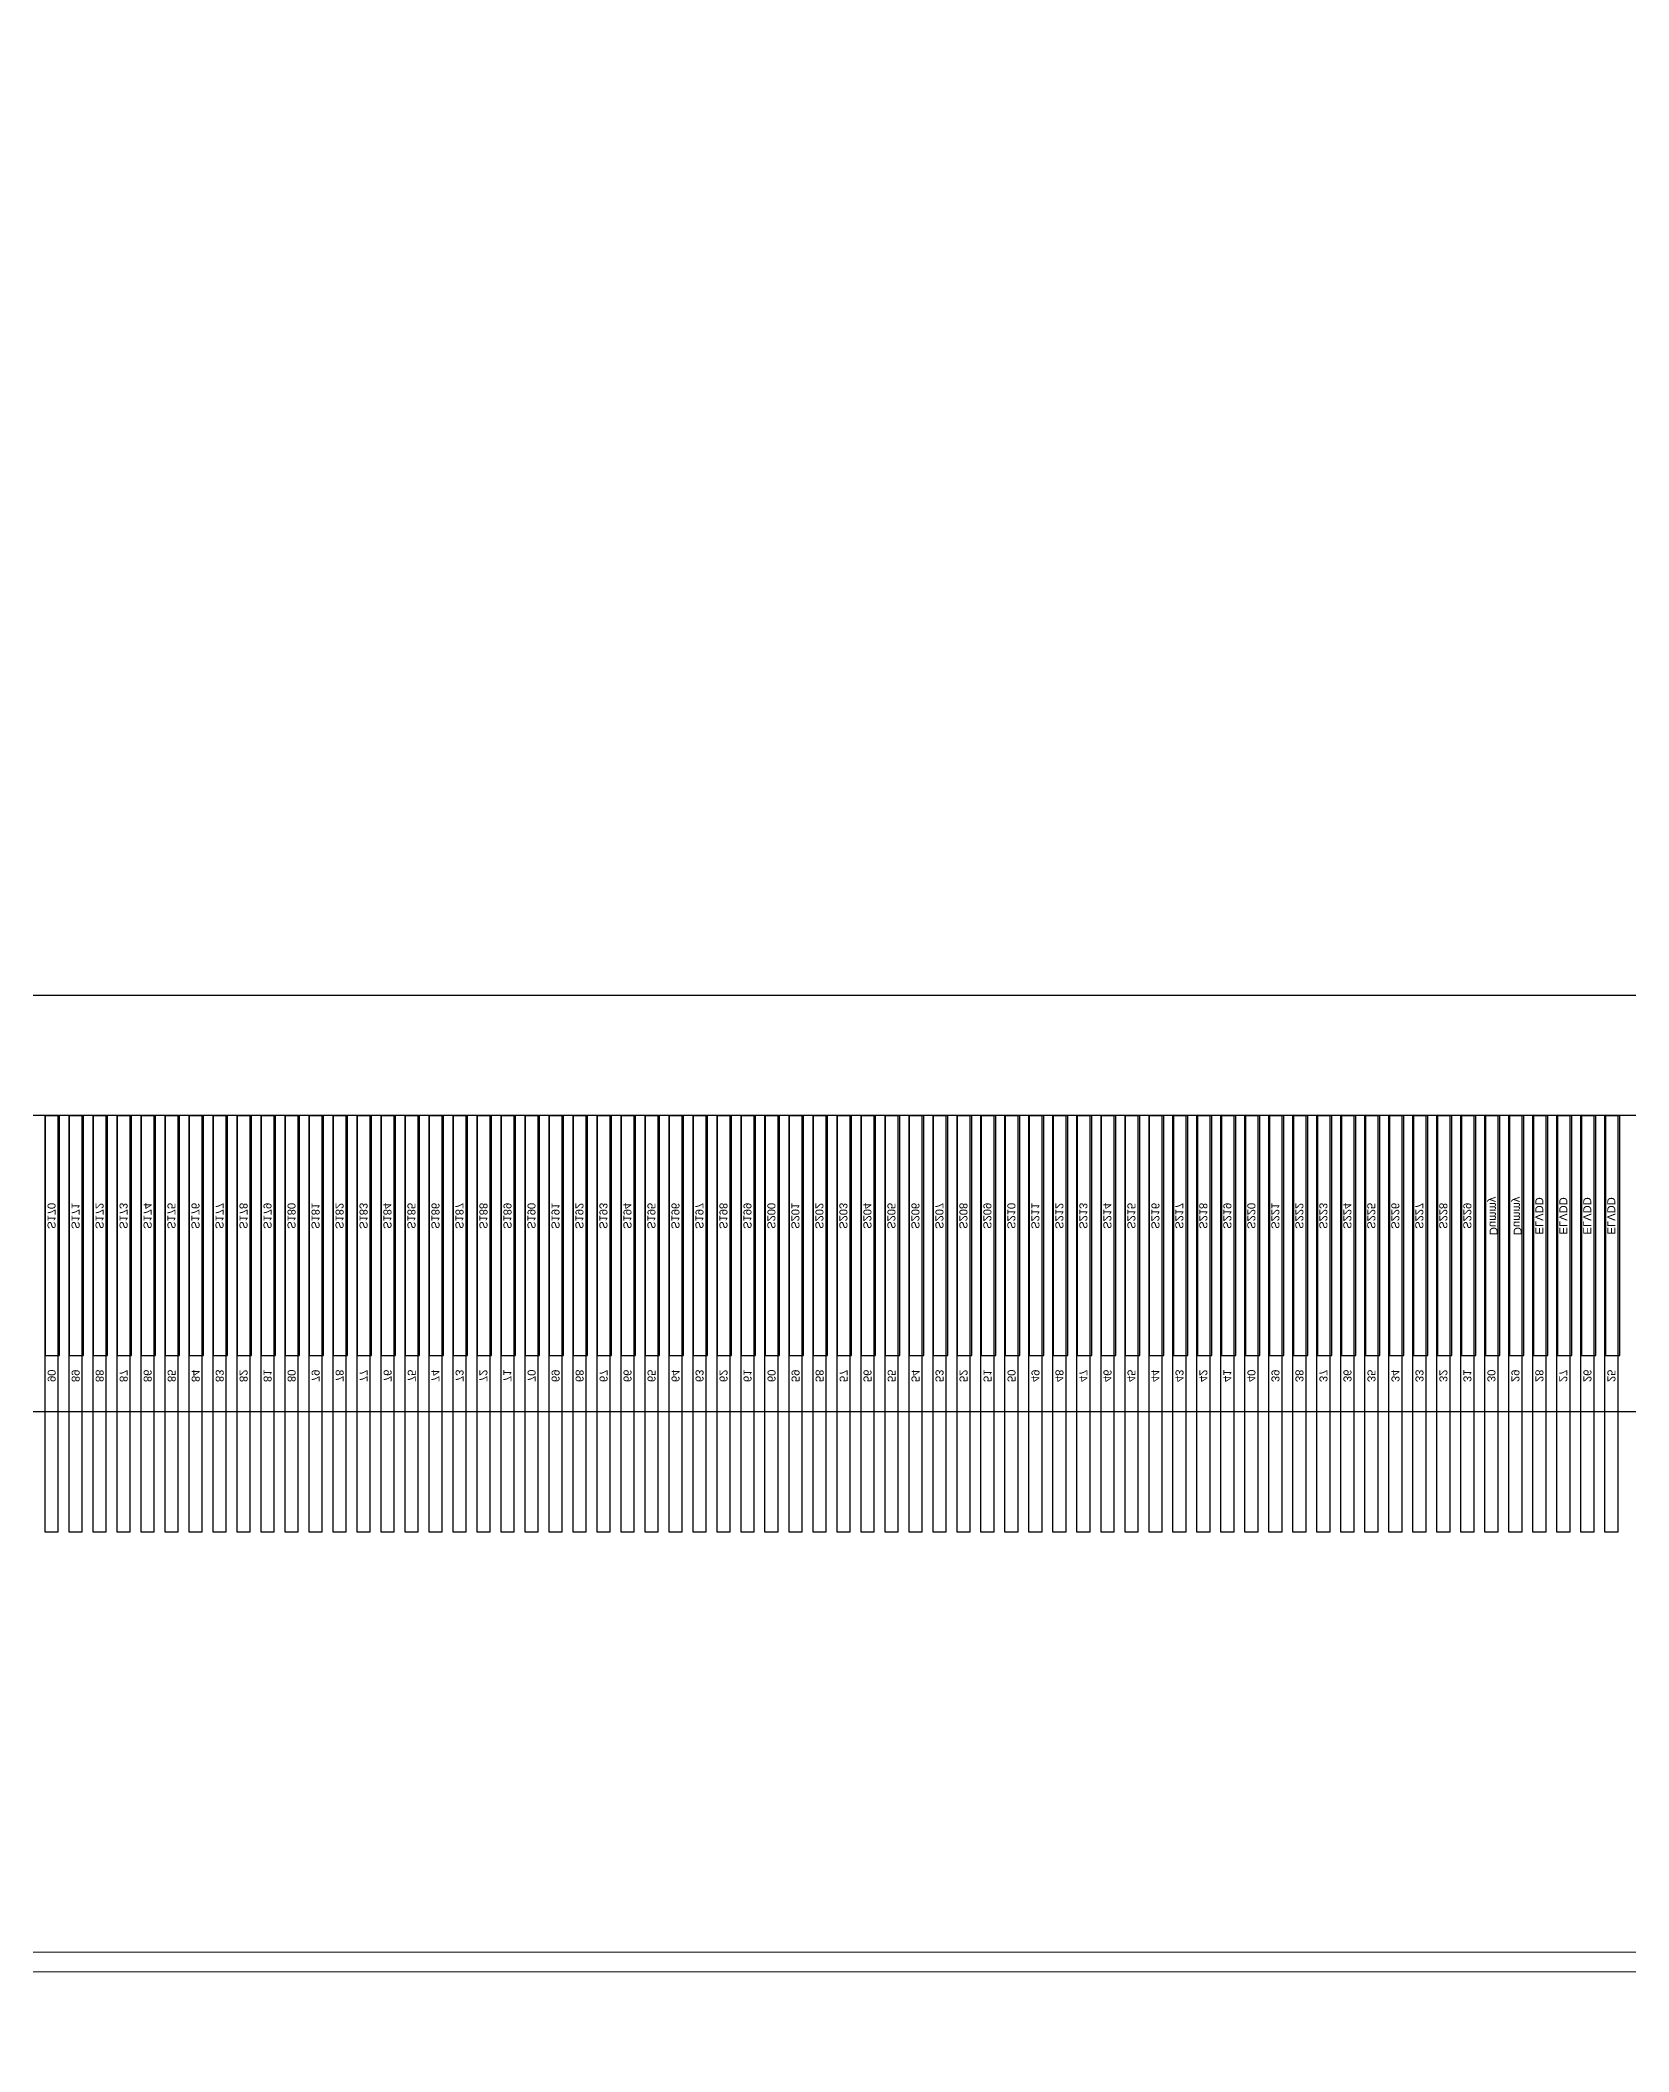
# Model space of a CAD drawing. Header units: inches. Extents: x 1765 to 5217, y -1519 to 441.
# Drawn here: x 4883.153 to 4885.138, y -1298.96 to -1296.445 of the extents above; entities that cross this region are included whole.
import ezdxf
from ezdxf.enums import TextEntityAlignment as Align

# ---------------------------------------------------------------- set-up
doc = ezdxf.new("R2010")
doc.units = ezdxf.units.IN
doc.header["$MEASUREMENT"] = 0
doc.layers.add('DIM', color=3, linetype='Continuous', lineweight=15)
doc.layers.add('LENS', color=6, linetype='Continuous')
doc.styles.add('MBC_Arial_Font', font='arial.ttf', dxfattribs={"width": 0.8})

# ---------------------------------------------------------------- blocks, each defined once
blk = doc.blocks.new('FSDDDDD')
at = {"layer": 'LENS', "color": 5, "lineweight": 0}
blk.add_lwpolyline([(3465.1852, -1743.3038, -0.414214), (3453.6852, -1754.8038), (3438.5952, -1754.8038, -0.414214), (3427.0952, -1743.3038), (3427.0952, -1720.7938, -0.414214), (3438.5952, -1709.2938), (3453.6852, -1709.2938, -0.414214), (3465.1852, -1720.7938)], format="xyb", close=True, dxfattribs=at)

msp = doc.modelspace()

# ---------------------------------------------------------------- linework, layer by layer
msp.add_line((4892.4162, -1297.6395), (4869.5994, -1297.6395))
msp.add_line((4892.4162, -1297.6395), (4869.5994, -1297.6395))
msp.add_lwpolyline([(4898.4013, -1263.4445), (4898.4013, -1289.1595, -0.414214), (4889.4013, -1298.1595), (4872.6143, -1298.1595, -0.414214), (4863.6143, -1289.1595), (4863.6143, -1263.4445, -0.414214), (4872.0343, -1255.0245), (4889.9813, -1255.0245, -0.414214)], format="xyb", close=True)
msp.add_lwpolyline([(4898.4013, -1263.4445), (4898.4013, -1289.1595, -0.414214), (4889.4013, -1298.1595), (4872.6143, -1298.1595, -0.414214), (4863.6143, -1289.1595), (4863.6143, -1263.4445, -0.414214), (4872.0343, -1255.0245), (4889.9813, -1255.0245, -0.414214)], format="xyb", close=True)
msp.add_lwpolyline([(4885.8099, -1298.9595), (4885.8099, -1298.7592, -0.254671), (4885.9472, -1298.5072), (4886.2553, -1298.3083, 0.254671), (4886.3468, -1298.1403), (4886.3468, -1297.9895, 0.414214), (4886.1468, -1297.7895), (4875.8688, -1297.7895, 0.414214), (4875.6688, -1297.9895), (4875.6688, -1298.1403, 0.254671), (4875.7603, -1298.3083), (4876.0683, -1298.5072, -0.254671), (4876.2056, -1298.7592), (4876.2056, -1298.9595)], format="xyb")
at = {"color": 2}
for points in [[(4883.1768, -1297.7895), (4883.1588, -1297.7895), (4883.1588, -1298.0895), (4883.1768, -1298.0895)], [(4883.1768, -1297.7895), (4883.1588, -1297.7895), (4883.1588, -1298.0895), (4883.1768, -1298.0895)], [(4883.2068, -1297.7895), (4883.1888, -1297.7895), (4883.1888, -1298.0895), (4883.2068, -1298.0895)], [(4883.2068, -1297.7895), (4883.1888, -1297.7895), (4883.1888, -1298.0895), (4883.2068, -1298.0895)], [(4883.2368, -1297.7895), (4883.2188, -1297.7895), (4883.2188, -1298.0895), (4883.2368, -1298.0895)], [(4883.2368, -1297.7895), (4883.2188, -1297.7895), (4883.2188, -1298.0895), (4883.2368, -1298.0895)], [(4883.2668, -1297.7895), (4883.2488, -1297.7895), (4883.2488, -1298.0895), (4883.2668, -1298.0895)], [(4883.2668, -1297.7895), (4883.2488, -1297.7895), (4883.2488, -1298.0895), (4883.2668, -1298.0895)], [(4883.2968, -1297.7895), (4883.2788, -1297.7895), (4883.2788, -1298.0895), (4883.2968, -1298.0895)], [(4883.2968, -1297.7895), (4883.2788, -1297.7895), (4883.2788, -1298.0895), (4883.2968, -1298.0895)], [(4883.3268, -1297.7895), (4883.3088, -1297.7895), (4883.3088, -1298.0895), (4883.3268, -1298.0895)], [(4883.3268, -1297.7895), (4883.3088, -1297.7895), (4883.3088, -1298.0895), (4883.3268, -1298.0895)], [(4883.3568, -1297.7895), (4883.3388, -1297.7895), (4883.3388, -1298.0895), (4883.3568, -1298.0895)], [(4883.3568, -1297.7895), (4883.3388, -1297.7895), (4883.3388, -1298.0895), (4883.3568, -1298.0895)], [(4883.3868, -1297.7895), (4883.3688, -1297.7895), (4883.3688, -1298.0895), (4883.3868, -1298.0895)], [(4883.3868, -1297.7895), (4883.3688, -1297.7895), (4883.3688, -1298.0895), (4883.3868, -1298.0895)], [(4883.4168, -1297.7895), (4883.3988, -1297.7895), (4883.3988, -1298.0895), (4883.4168, -1298.0895)], [(4883.4168, -1297.7895), (4883.3988, -1297.7895), (4883.3988, -1298.0895), (4883.4168, -1298.0895)], [(4883.4468, -1297.7895), (4883.4288, -1297.7895), (4883.4288, -1298.0895), (4883.4468, -1298.0895)], [(4883.4468, -1297.7895), (4883.4288, -1297.7895), (4883.4288, -1298.0895), (4883.4468, -1298.0895)], [(4883.4768, -1297.7895), (4883.4588, -1297.7895), (4883.4588, -1298.0895), (4883.4768, -1298.0895)], [(4883.4768, -1297.7895), (4883.4588, -1297.7895), (4883.4588, -1298.0895), (4883.4768, -1298.0895)], [(4883.5068, -1297.7895), (4883.4888, -1297.7895), (4883.4888, -1298.0895), (4883.5068, -1298.0895)], [(4883.5068, -1297.7895), (4883.4888, -1297.7895), (4883.4888, -1298.0895), (4883.5068, -1298.0895)], [(4883.5368, -1297.7895), (4883.5188, -1297.7895), (4883.5188, -1298.0895), (4883.5368, -1298.0895)], [(4883.5368, -1297.7895), (4883.5188, -1297.7895), (4883.5188, -1298.0895), (4883.5368, -1298.0895)], [(4883.5668, -1297.7895), (4883.5488, -1297.7895), (4883.5488, -1298.0895), (4883.5668, -1298.0895)], [(4883.5668, -1297.7895), (4883.5488, -1297.7895), (4883.5488, -1298.0895), (4883.5668, -1298.0895)], [(4883.5968, -1297.7895), (4883.5788, -1297.7895), (4883.5788, -1298.0895), (4883.5968, -1298.0895)], [(4883.5968, -1297.7895), (4883.5788, -1297.7895), (4883.5788, -1298.0895), (4883.5968, -1298.0895)], [(4883.6268, -1297.7895), (4883.6088, -1297.7895), (4883.6088, -1298.0895), (4883.6268, -1298.0895)], [(4883.6268, -1297.7895), (4883.6088, -1297.7895), (4883.6088, -1298.0895), (4883.6268, -1298.0895)], [(4883.6568, -1297.7895), (4883.6388, -1297.7895), (4883.6388, -1298.0895), (4883.6568, -1298.0895)], [(4883.6568, -1297.7895), (4883.6388, -1297.7895), (4883.6388, -1298.0895), (4883.6568, -1298.0895)], [(4883.6868, -1297.7895), (4883.6688, -1297.7895), (4883.6688, -1298.0895), (4883.6868, -1298.0895)], [(4883.6868, -1297.7895), (4883.6688, -1297.7895), (4883.6688, -1298.0895), (4883.6868, -1298.0895)], [(4883.7168, -1297.7895), (4883.6988, -1297.7895), (4883.6988, -1298.0895), (4883.7168, -1298.0895)], [(4883.7168, -1297.7895), (4883.6988, -1297.7895), (4883.6988, -1298.0895), (4883.7168, -1298.0895)], [(4883.7468, -1297.7895), (4883.7288, -1297.7895), (4883.7288, -1298.0895), (4883.7468, -1298.0895)], [(4883.7468, -1297.7895), (4883.7288, -1297.7895), (4883.7288, -1298.0895), (4883.7468, -1298.0895)], [(4883.7768, -1297.7895), (4883.7588, -1297.7895), (4883.7588, -1298.0895), (4883.7768, -1298.0895)], [(4883.7768, -1297.7895), (4883.7588, -1297.7895), (4883.7588, -1298.0895), (4883.7768, -1298.0895)], [(4883.8068, -1297.7895), (4883.7888, -1297.7895), (4883.7888, -1298.0895), (4883.8068, -1298.0895)], [(4883.8068, -1297.7895), (4883.7888, -1297.7895), (4883.7888, -1298.0895), (4883.8068, -1298.0895)], [(4883.8368, -1297.7895), (4883.8188, -1297.7895), (4883.8188, -1298.0895), (4883.8368, -1298.0895)], [(4883.8368, -1297.7895), (4883.8188, -1297.7895), (4883.8188, -1298.0895), (4883.8368, -1298.0895)], [(4883.8668, -1297.7895), (4883.8488, -1297.7895), (4883.8488, -1298.0895), (4883.8668, -1298.0895)], [(4883.8668, -1297.7895), (4883.8488, -1297.7895), (4883.8488, -1298.0895), (4883.8668, -1298.0895)], [(4883.8968, -1297.7895), (4883.8788, -1297.7895), (4883.8788, -1298.0895), (4883.8968, -1298.0895)], [(4883.8968, -1297.7895), (4883.8788, -1297.7895), (4883.8788, -1298.0895), (4883.8968, -1298.0895)], [(4883.9268, -1297.7895), (4883.9088, -1297.7895), (4883.9088, -1298.0895), (4883.9268, -1298.0895)], [(4883.9268, -1297.7895), (4883.9088, -1297.7895), (4883.9088, -1298.0895), (4883.9268, -1298.0895)], [(4883.9568, -1297.7895), (4883.9388, -1297.7895), (4883.9388, -1298.0895), (4883.9568, -1298.0895)], [(4883.9568, -1297.7895), (4883.9388, -1297.7895), (4883.9388, -1298.0895), (4883.9568, -1298.0895)], [(4883.9868, -1297.7895), (4883.9688, -1297.7895), (4883.9688, -1298.0895), (4883.9868, -1298.0895)], [(4883.9868, -1297.7895), (4883.9688, -1297.7895), (4883.9688, -1298.0895), (4883.9868, -1298.0895)], [(4884.0168, -1297.7895), (4883.9988, -1297.7895), (4883.9988, -1298.0895), (4884.0168, -1298.0895)], [(4884.0168, -1297.7895), (4883.9988, -1297.7895), (4883.9988, -1298.0895), (4884.0168, -1298.0895)], [(4884.0468, -1297.7895), (4884.0288, -1297.7895), (4884.0288, -1298.0895), (4884.0468, -1298.0895)], [(4884.0468, -1297.7895), (4884.0288, -1297.7895), (4884.0288, -1298.0895), (4884.0468, -1298.0895)], [(4884.0768, -1297.7895), (4884.0588, -1297.7895), (4884.0588, -1298.0895), (4884.0768, -1298.0895)], [(4884.0768, -1297.7895), (4884.0588, -1297.7895), (4884.0588, -1298.0895), (4884.0768, -1298.0895)], [(4884.1068, -1297.7895), (4884.0888, -1297.7895), (4884.0888, -1298.0895), (4884.1068, -1298.0895)], [(4884.1068, -1297.7895), (4884.0888, -1297.7895), (4884.0888, -1298.0895), (4884.1068, -1298.0895)], [(4884.1368, -1297.7895), (4884.1188, -1297.7895), (4884.1188, -1298.0895), (4884.1368, -1298.0895)], [(4884.1368, -1297.7895), (4884.1188, -1297.7895), (4884.1188, -1298.0895), (4884.1368, -1298.0895)], [(4884.1668, -1297.7895), (4884.1488, -1297.7895), (4884.1488, -1298.0895), (4884.1668, -1298.0895)], [(4884.1668, -1297.7895), (4884.1488, -1297.7895), (4884.1488, -1298.0895), (4884.1668, -1298.0895)], [(4884.1968, -1297.7895), (4884.1788, -1297.7895), (4884.1788, -1298.0895), (4884.1968, -1298.0895)], [(4884.1968, -1297.7895), (4884.1788, -1297.7895), (4884.1788, -1298.0895), (4884.1968, -1298.0895)], [(4884.2268, -1297.7895), (4884.2088, -1297.7895), (4884.2088, -1298.0895), (4884.2268, -1298.0895)], [(4884.2268, -1297.7895), (4884.2088, -1297.7895), (4884.2088, -1298.0895), (4884.2268, -1298.0895)], [(4884.2568, -1297.7895), (4884.2388, -1297.7895), (4884.2388, -1298.0895), (4884.2568, -1298.0895)], [(4884.2568, -1297.7895), (4884.2388, -1297.7895), (4884.2388, -1298.0895), (4884.2568, -1298.0895)], [(4884.2868, -1297.7895), (4884.2688, -1297.7895), (4884.2688, -1298.0895), (4884.2868, -1298.0895)], [(4884.2868, -1297.7895), (4884.2688, -1297.7895), (4884.2688, -1298.0895), (4884.2868, -1298.0895)], [(4884.3168, -1297.7895), (4884.2988, -1297.7895), (4884.2988, -1298.0895), (4884.3168, -1298.0895)], [(4884.3168, -1297.7895), (4884.2988, -1297.7895), (4884.2988, -1298.0895), (4884.3168, -1298.0895)], [(4884.3468, -1297.7895), (4884.3288, -1297.7895), (4884.3288, -1298.0895), (4884.3468, -1298.0895)], [(4884.3468, -1297.7895), (4884.3288, -1297.7895), (4884.3288, -1298.0895), (4884.3468, -1298.0895)], [(4884.3768, -1297.7895), (4884.3588, -1297.7895), (4884.3588, -1298.0895), (4884.3768, -1298.0895)], [(4884.3768, -1297.7895), (4884.3588, -1297.7895), (4884.3588, -1298.0895), (4884.3768, -1298.0895)], [(4884.4068, -1297.7895), (4884.3888, -1297.7895), (4884.3888, -1298.0895), (4884.4068, -1298.0895)], [(4884.4068, -1297.7895), (4884.3888, -1297.7895), (4884.3888, -1298.0895), (4884.4068, -1298.0895)], [(4884.4368, -1297.7895), (4884.4188, -1297.7895), (4884.4188, -1298.0895), (4884.4368, -1298.0895)], [(4884.4368, -1297.7895), (4884.4188, -1297.7895), (4884.4188, -1298.0895), (4884.4368, -1298.0895)], [(4884.4668, -1297.7895), (4884.4488, -1297.7895), (4884.4488, -1298.0895), (4884.4668, -1298.0895)], [(4884.4668, -1297.7895), (4884.4488, -1297.7895), (4884.4488, -1298.0895), (4884.4668, -1298.0895)], [(4884.4968, -1297.7895), (4884.4788, -1297.7895), (4884.4788, -1298.0895), (4884.4968, -1298.0895)], [(4884.4968, -1297.7895), (4884.4788, -1297.7895), (4884.4788, -1298.0895), (4884.4968, -1298.0895)], [(4884.5268, -1297.7895), (4884.5088, -1297.7895), (4884.5088, -1298.0895), (4884.5268, -1298.0895)], [(4884.5268, -1297.7895), (4884.5088, -1297.7895), (4884.5088, -1298.0895), (4884.5268, -1298.0895)], [(4884.5568, -1297.7895), (4884.5388, -1297.7895), (4884.5388, -1298.0895), (4884.5568, -1298.0895)], [(4884.5568, -1297.7895), (4884.5388, -1297.7895), (4884.5388, -1298.0895), (4884.5568, -1298.0895)], [(4884.5868, -1297.7895), (4884.5688, -1297.7895), (4884.5688, -1298.0895), (4884.5868, -1298.0895)], [(4884.5868, -1297.7895), (4884.5688, -1297.7895), (4884.5688, -1298.0895), (4884.5868, -1298.0895)], [(4884.6168, -1297.7895), (4884.5988, -1297.7895), (4884.5988, -1298.0895), (4884.6168, -1298.0895)], [(4884.6168, -1297.7895), (4884.5988, -1297.7895), (4884.5988, -1298.0895), (4884.6168, -1298.0895)], [(4884.6468, -1297.7895), (4884.6288, -1297.7895), (4884.6288, -1298.0895), (4884.6468, -1298.0895)], [(4884.6468, -1297.7895), (4884.6288, -1297.7895), (4884.6288, -1298.0895), (4884.6468, -1298.0895)], [(4884.6768, -1297.7895), (4884.6588, -1297.7895), (4884.6588, -1298.0895), (4884.6768, -1298.0895)], [(4884.6768, -1297.7895), (4884.6588, -1297.7895), (4884.6588, -1298.0895), (4884.6768, -1298.0895)], [(4884.7068, -1297.7895), (4884.6888, -1297.7895), (4884.6888, -1298.0895), (4884.7068, -1298.0895)], [(4884.7068, -1297.7895), (4884.6888, -1297.7895), (4884.6888, -1298.0895), (4884.7068, -1298.0895)], [(4884.7368, -1297.7895), (4884.7188, -1297.7895), (4884.7188, -1298.0895), (4884.7368, -1298.0895)], [(4884.7368, -1297.7895), (4884.7188, -1297.7895), (4884.7188, -1298.0895), (4884.7368, -1298.0895)], [(4884.7668, -1297.7895), (4884.7488, -1297.7895), (4884.7488, -1298.0895), (4884.7668, -1298.0895)], [(4884.7668, -1297.7895), (4884.7488, -1297.7895), (4884.7488, -1298.0895), (4884.7668, -1298.0895)], [(4884.7968, -1297.7895), (4884.7788, -1297.7895), (4884.7788, -1298.0895), (4884.7968, -1298.0895)], [(4884.7968, -1297.7895), (4884.7788, -1297.7895), (4884.7788, -1298.0895), (4884.7968, -1298.0895)], [(4884.8268, -1297.7895), (4884.8088, -1297.7895), (4884.8088, -1298.0895), (4884.8268, -1298.0895)], [(4884.8268, -1297.7895), (4884.8088, -1297.7895), (4884.8088, -1298.0895), (4884.8268, -1298.0895)], [(4884.8568, -1297.7895), (4884.8388, -1297.7895), (4884.8388, -1298.0895), (4884.8568, -1298.0895)], [(4884.8568, -1297.7895), (4884.8388, -1297.7895), (4884.8388, -1298.0895), (4884.8568, -1298.0895)], [(4884.8868, -1297.7895), (4884.8688, -1297.7895), (4884.8688, -1298.0895), (4884.8868, -1298.0895)], [(4884.8868, -1297.7895), (4884.8688, -1297.7895), (4884.8688, -1298.0895), (4884.8868, -1298.0895)], [(4884.9168, -1297.7895), (4884.8988, -1297.7895), (4884.8988, -1298.0895), (4884.9168, -1298.0895)], [(4884.9168, -1297.7895), (4884.8988, -1297.7895), (4884.8988, -1298.0895), (4884.9168, -1298.0895)], [(4884.9468, -1297.7895), (4884.9288, -1297.7895), (4884.9288, -1298.0895), (4884.9468, -1298.0895)], [(4884.9468, -1297.7895), (4884.9288, -1297.7895), (4884.9288, -1298.0895), (4884.9468, -1298.0895)], [(4884.9768, -1297.7895), (4884.9588, -1297.7895), (4884.9588, -1298.0895), (4884.9768, -1298.0895)], [(4884.9768, -1297.7895), (4884.9588, -1297.7895), (4884.9588, -1298.0895), (4884.9768, -1298.0895)], [(4885.0068, -1297.7895), (4884.9888, -1297.7895), (4884.9888, -1298.0895), (4885.0068, -1298.0895)], [(4885.0068, -1297.7895), (4884.9888, -1297.7895), (4884.9888, -1298.0895), (4885.0068, -1298.0895)], [(4885.0368, -1297.7895), (4885.0188, -1297.7895), (4885.0188, -1298.0895), (4885.0368, -1298.0895)], [(4885.0368, -1297.7895), (4885.0188, -1297.7895), (4885.0188, -1298.0895), (4885.0368, -1298.0895)], [(4885.0668, -1297.7895), (4885.0488, -1297.7895), (4885.0488, -1298.0895), (4885.0668, -1298.0895)], [(4885.0668, -1297.7895), (4885.0488, -1297.7895), (4885.0488, -1298.0895), (4885.0668, -1298.0895)], [(4885.0968, -1297.7895), (4885.0788, -1297.7895), (4885.0788, -1298.0895), (4885.0968, -1298.0895)], [(4885.0968, -1297.7895), (4885.0788, -1297.7895), (4885.0788, -1298.0895), (4885.0968, -1298.0895)], [(4885.1268, -1297.7895), (4885.1088, -1297.7895), (4885.1088, -1298.0895), (4885.1268, -1298.0895)], [(4885.1268, -1297.7895), (4885.1088, -1297.7895), (4885.1088, -1298.0895), (4885.1268, -1298.0895)]]:
    msp.add_lwpolyline(points, close=True, dxfattribs=at)
at = {"color": 0}
for points in [[(4883.1589, -1297.7895), (4883.1749, -1297.7895), (4883.1749, -1298.31), (4883.1589, -1298.31)], [(4883.1889, -1297.7895), (4883.2049, -1297.7895), (4883.2049, -1298.31), (4883.1889, -1298.31)], [(4883.2189, -1297.7895), (4883.2349, -1297.7895), (4883.2349, -1298.31), (4883.2189, -1298.31)], [(4883.2489, -1297.7895), (4883.2649, -1297.7895), (4883.2649, -1298.31), (4883.2489, -1298.31)], [(4883.2789, -1297.7895), (4883.2949, -1297.7895), (4883.2949, -1298.31), (4883.2789, -1298.31)], [(4883.3088, -1297.7895), (4883.3248, -1297.7895), (4883.3248, -1298.31), (4883.3088, -1298.31)], [(4883.3388, -1297.7895), (4883.3548, -1297.7895), (4883.3548, -1298.31), (4883.3388, -1298.31)], [(4883.3688, -1297.7895), (4883.3848, -1297.7895), (4883.3848, -1298.31), (4883.3688, -1298.31)], [(4883.3988, -1297.7895), (4883.4148, -1297.7895), (4883.4148, -1298.31), (4883.3988, -1298.31)], [(4883.4288, -1297.7895), (4883.4448, -1297.7895), (4883.4448, -1298.31), (4883.4288, -1298.31)], [(4883.4588, -1297.7895), (4883.4748, -1297.7895), (4883.4748, -1298.31), (4883.4588, -1298.31)], [(4883.4888, -1297.7895), (4883.5048, -1297.7895), (4883.5048, -1298.31), (4883.4888, -1298.31)], [(4883.5188, -1297.7895), (4883.5348, -1297.7895), (4883.5348, -1298.31), (4883.5188, -1298.31)], [(4883.5488, -1297.7895), (4883.5648, -1297.7895), (4883.5648, -1298.31), (4883.5488, -1298.31)], [(4883.5787, -1297.7895), (4883.5947, -1297.7895), (4883.5947, -1298.31), (4883.5787, -1298.31)], [(4883.6087, -1297.7895), (4883.6247, -1297.7895), (4883.6247, -1298.31), (4883.6087, -1298.31)], [(4883.6387, -1297.7895), (4883.6547, -1297.7895), (4883.6547, -1298.31), (4883.6387, -1298.31)], [(4883.6687, -1297.7895), (4883.6847, -1297.7895), (4883.6847, -1298.31), (4883.6687, -1298.31)], [(4883.6987, -1297.7895), (4883.7147, -1297.7895), (4883.7147, -1298.31), (4883.6987, -1298.31)], [(4883.7287, -1297.7895), (4883.7447, -1297.7895), (4883.7447, -1298.31), (4883.7287, -1298.31)], [(4883.7587, -1297.7895), (4883.7747, -1297.7895), (4883.7747, -1298.31), (4883.7587, -1298.31)], [(4883.7887, -1297.7895), (4883.8047, -1297.7895), (4883.8047, -1298.31), (4883.7887, -1298.31)], [(4883.8186, -1297.7895), (4883.8346, -1297.7895), (4883.8346, -1298.31), (4883.8186, -1298.31)], [(4883.8486, -1297.7895), (4883.8646, -1297.7895), (4883.8646, -1298.31), (4883.8486, -1298.31)], [(4883.8786, -1297.7895), (4883.8946, -1297.7895), (4883.8946, -1298.31), (4883.8786, -1298.31)], [(4883.9086, -1297.7895), (4883.9246, -1297.7895), (4883.9246, -1298.31), (4883.9086, -1298.31)], [(4883.9386, -1297.7895), (4883.9546, -1297.7895), (4883.9546, -1298.31), (4883.9386, -1298.31)], [(4883.9686, -1297.7895), (4883.9846, -1297.7895), (4883.9846, -1298.31), (4883.9686, -1298.31)], [(4883.9986, -1297.7895), (4884.0146, -1297.7895), (4884.0146, -1298.31), (4883.9986, -1298.31)], [(4884.0286, -1297.7895), (4884.0446, -1297.7895), (4884.0446, -1298.31), (4884.0286, -1298.31)], [(4884.0585, -1297.7895), (4884.0745, -1297.7895), (4884.0745, -1298.31), (4884.0585, -1298.31)], [(4884.0885, -1297.7895), (4884.1045, -1297.7895), (4884.1045, -1298.31), (4884.0885, -1298.31)], [(4884.1185, -1297.7895), (4884.1345, -1297.7895), (4884.1345, -1298.31), (4884.1185, -1298.31)], [(4884.1485, -1297.7895), (4884.1645, -1297.7895), (4884.1645, -1298.31), (4884.1485, -1298.31)], [(4884.1785, -1297.7895), (4884.1945, -1297.7895), (4884.1945, -1298.31), (4884.1785, -1298.31)], [(4884.2085, -1297.7895), (4884.2245, -1297.7895), (4884.2245, -1298.31), (4884.2085, -1298.31)], [(4884.2385, -1297.7895), (4884.2545, -1297.7895), (4884.2545, -1298.31), (4884.2385, -1298.31)], [(4884.2685, -1297.7895), (4884.2845, -1297.7895), (4884.2845, -1298.31), (4884.2685, -1298.31)], [(4884.2985, -1297.7895), (4884.3145, -1297.7895), (4884.3145, -1298.31), (4884.2985, -1298.31)], [(4884.3284, -1297.7895), (4884.3444, -1297.7895), (4884.3444, -1298.31), (4884.3284, -1298.31)], [(4884.3584, -1297.7895), (4884.3744, -1297.7895), (4884.3744, -1298.31), (4884.3584, -1298.31)], [(4884.3884, -1297.7895), (4884.4044, -1297.7895), (4884.4044, -1298.31), (4884.3884, -1298.31)], [(4884.4184, -1297.7895), (4884.4344, -1297.7895), (4884.4344, -1298.31), (4884.4184, -1298.31)], [(4884.4484, -1297.7895), (4884.4644, -1297.7895), (4884.4644, -1298.31), (4884.4484, -1298.31)], [(4884.4784, -1297.7895), (4884.4944, -1297.7895), (4884.4944, -1298.31), (4884.4784, -1298.31)], [(4884.5084, -1297.7895), (4884.5244, -1297.7895), (4884.5244, -1298.31), (4884.5084, -1298.31)], [(4884.5384, -1297.7895), (4884.5544, -1297.7895), (4884.5544, -1298.31), (4884.5384, -1298.31)], [(4884.5683, -1297.7895), (4884.5843, -1297.7895), (4884.5843, -1298.31), (4884.5683, -1298.31)], [(4884.5983, -1297.7895), (4884.6143, -1297.7895), (4884.6143, -1298.31), (4884.5983, -1298.31)], [(4884.6283, -1297.7895), (4884.6443, -1297.7895), (4884.6443, -1298.31), (4884.6283, -1298.31)], [(4884.6583, -1297.7895), (4884.6743, -1297.7895), (4884.6743, -1298.31), (4884.6583, -1298.31)], [(4884.6883, -1297.7895), (4884.7043, -1297.7895), (4884.7043, -1298.31), (4884.6883, -1298.31)], [(4884.7183, -1297.7895), (4884.7343, -1297.7895), (4884.7343, -1298.31), (4884.7183, -1298.31)], [(4884.7483, -1297.7895), (4884.7643, -1297.7895), (4884.7643, -1298.31), (4884.7483, -1298.31)], [(4884.7783, -1297.7895), (4884.7943, -1297.7895), (4884.7943, -1298.31), (4884.7783, -1298.31)], [(4884.8082, -1297.7895), (4884.8242, -1297.7895), (4884.8242, -1298.31), (4884.8082, -1298.31)], [(4884.8382, -1297.7895), (4884.8542, -1297.7895), (4884.8542, -1298.31), (4884.8382, -1298.31)], [(4884.8682, -1297.7895), (4884.8842, -1297.7895), (4884.8842, -1298.31), (4884.8682, -1298.31)], [(4884.8982, -1297.7895), (4884.9142, -1297.7895), (4884.9142, -1298.31), (4884.8982, -1298.31)], [(4884.9282, -1297.7895), (4884.9442, -1297.7895), (4884.9442, -1298.31), (4884.9282, -1298.31)], [(4884.9582, -1297.7895), (4884.9742, -1297.7895), (4884.9742, -1298.31), (4884.9582, -1298.31)], [(4884.9882, -1297.7895), (4885.0042, -1297.7895), (4885.0042, -1298.31), (4884.9882, -1298.31)], [(4885.0182, -1297.7895), (4885.0342, -1297.7895), (4885.0342, -1298.31), (4885.0182, -1298.31)], [(4885.0482, -1297.7895), (4885.0642, -1297.7895), (4885.0642, -1298.31), (4885.0482, -1298.31)], [(4885.0781, -1297.7895), (4885.0941, -1297.7895), (4885.0941, -1298.31), (4885.0781, -1298.31)], [(4885.1081, -1297.7895), (4885.1241, -1297.7895), (4885.1241, -1298.31), (4885.1081, -1298.31)]]:
    msp.add_lwpolyline(points, close=True, dxfattribs=at)
at = {"layer": 'DIM'}
msp.add_line((4871.6844, -1298.8595), (4885.8099, -1298.8595), dxfattribs=at)

# ---------------------------------------------------------------- block references
msp.add_blockref('FSDDDDD', (1434.8676, 455.9686), dxfattribs=at)

# ---------------------------------------------------------------- texts
at = {"color": 3, "style": 'MBC_Arial_Font', "text_generation_flag": 4}
for s, p in [('S170', (4883.1669, -1297.9148)), ('S171', (4883.1969, -1297.9148)), ('S172', (4883.2269, -1297.9148)), ('S173', (4883.2569, -1297.9148)), ('S174', (4883.2869, -1297.9148)), ('S175', (4883.3168, -1297.9148)), ('S176', (4883.3468, -1297.9148)), ('S177', (4883.3768, -1297.9148)), ('S178', (4883.4068, -1297.9148)), ('S179', (4883.4368, -1297.9148)), ('S180', (4883.4668, -1297.9148)), ('S181', (4883.4968, -1297.9148)), ('S182', (4883.5268, -1297.9148)), ('S183', (4883.5568, -1297.9148)), ('S184', (4883.5867, -1297.9148)), ('S185', (4883.6167, -1297.9148)), ('S186', (4883.6467, -1297.9148)), ('S187', (4883.6767, -1297.9148)), ('S188', (4883.7067, -1297.9148)), ('S189', (4883.7367, -1297.9148)), ('S190', (4883.7667, -1297.9148)), ('S191', (4883.7967, -1297.9148)), ('S192', (4883.8266, -1297.9148)), ('S193', (4883.8566, -1297.9148)), ('S194', (4883.8866, -1297.9148)), ('S195', (4883.9166, -1297.9148)), ('S196', (4883.9466, -1297.9148)), ('S197', (4883.9766, -1297.9148)), ('S198', (4884.0066, -1297.9148)), ('S199', (4884.0366, -1297.9148)), ('S200', (4884.0665, -1297.9148)), ('S201', (4884.0965, -1297.9148)), ('S202', (4884.1265, -1297.9148)), ('S203', (4884.1565, -1297.9148)), ('S204', (4884.1865, -1297.9148)), ('S205', (4884.2165, -1297.9148)), ('S206', (4884.2465, -1297.9148)), ('S207', (4884.2765, -1297.9148)), ('S208', (4884.3065, -1297.9148)), ('S209', (4884.3364, -1297.9148)), ('S210', (4884.3664, -1297.9148)), ('S211', (4884.3964, -1297.9148)), ('S212', (4884.4264, -1297.9148)), ('S213', (4884.4564, -1297.9148)), ('S214', (4884.4864, -1297.9148)), ('S215', (4884.5164, -1297.9148)), ('S216', (4884.5464, -1297.9148)), ('S217', (4884.5763, -1297.9148)), ('S218', (4884.6063, -1297.9148)), ('S219', (4884.6363, -1297.9148)), ('S220', (4884.6663, -1297.9148)), ('S221', (4884.6963, -1297.9148)), ('S222', (4884.7263, -1297.9148)), ('S223', (4884.7563, -1297.9148)), ('S224', (4884.7863, -1297.9148)), ('S225', (4884.8162, -1297.9148)), ('S226', (4884.8462, -1297.9148)), ('S227', (4884.8762, -1297.9148)), ('S228', (4884.9062, -1297.9148)), ('S229', (4884.9362, -1297.9148)), ('Dummy', (4884.9691, -1297.9148)), ('Dummy', (4884.9991, -1297.9148)), ('ELVDD', (4885.0262, -1297.9148)), ('ELVDD', (4885.0562, -1297.9148)), ('ELVDD', (4885.0861, -1297.9148)), ('ELVDD', (4885.1161, -1297.9148)), ('90', (4883.167, -1298.1147)), ('89', (4883.197, -1298.1147)), ('88', (4883.227, -1298.1147)), ('87', (4883.257, -1298.1147)), ('86', (4883.287, -1298.1147)), ('85', (4883.317, -1298.1147)), ('84', (4883.347, -1298.1147)), ('83', (4883.377, -1298.1147)), ('82', (4883.4069, -1298.1147)), ('81', (4883.4369, -1298.1147)), ('80', (4883.4669, -1298.1147)), ('79', (4883.4969, -1298.1147)), ('78', (4883.5269, -1298.1147)), ('77', (4883.5569, -1298.1147)), ('76', (4883.5869, -1298.1147)), ('75', (4883.617, -1298.1147)), ('74', (4883.6467, -1298.1147)), ('73', (4883.6768, -1298.1147)), ('72', (4883.7066, -1298.1147)), ('71', (4883.7366, -1298.1147)), ('70', (4883.7668, -1298.1147)), ('69', (4883.7968, -1298.1147)), ('68', (4883.8268, -1298.1147)), ('67', (4883.8568, -1298.1147)), ('66', (4883.8867, -1298.1147)), ('65', (4883.9167, -1298.1147)), ('64', (4883.9467, -1298.1147)), ('63', (4883.9767, -1298.1147)), ('62', (4884.0067, -1298.1147)), ('61', (4884.0367, -1298.1147)), ('60', (4884.0667, -1298.1147)), ('59', (4884.0967, -1298.1147)), ('58', (4884.1267, -1298.1147)), ('57', (4884.1568, -1298.1147)), ('56', (4884.1866, -1298.1147)), ('55', (4884.2168, -1298.1147)), ('54', (4884.2466, -1298.1147)), ('53', (4884.2766, -1298.1147)), ('52', (4884.3066, -1298.1147)), ('51', (4884.3366, -1298.1147)), ('50', (4884.3666, -1298.1147)), ('49', (4884.3965, -1298.1147)), ('48', (4884.4265, -1298.1147)), ('47', (4884.4564, -1298.1147)), ('46', (4884.4865, -1298.1147)), ('45', (4884.5165, -1298.1147)), ('44', (4884.5464, -1298.1147)), ('43', (4884.5765, -1298.1147)), ('42', (4884.6063, -1298.1147)), ('41', (4884.6363, -1298.1147)), ('40', (4884.6664, -1298.1147)), ('39', (4884.6964, -1298.1147)), ('38', (4884.7264, -1298.1147)), ('37', (4884.7564, -1298.1147)), ('36', (4884.7864, -1298.1147)), ('35', (4884.8164, -1298.1147)), ('34', (4884.8464, -1298.1147)), ('33', (4884.8764, -1298.1147)), ('32', (4884.9063, -1298.1147)), ('31', (4884.9363, -1298.1147)), ('30', (4884.9663, -1298.1147)), ('29', (4884.9963, -1298.1147)), ('28', (4885.0263, -1298.1147)), ('27', (4885.0561, -1298.1147)), ('26', (4885.0863, -1298.1147)), ('25', (4885.1163, -1298.1147))]:
    msp.add_text(s, height=0.01, rotation=90, dxfattribs=at).set_placement(p, align=Align.MIDDLE_CENTER)

doc.saveas('drawing.dxf')
